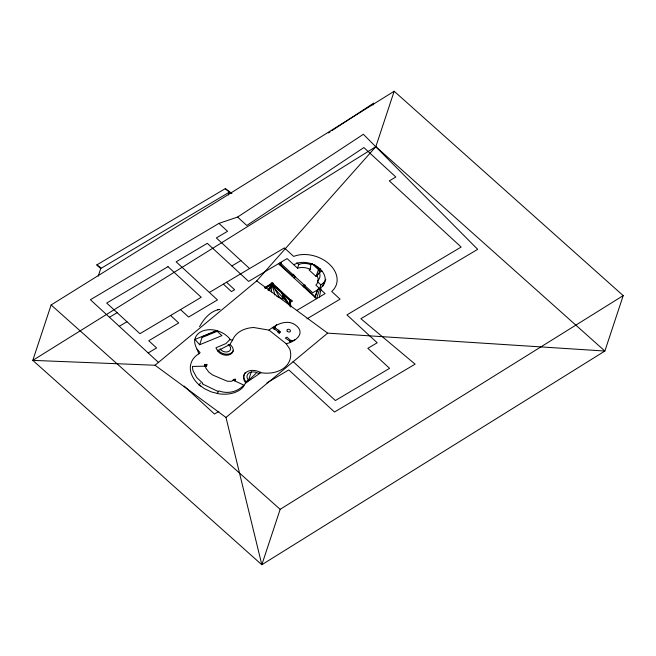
<?xml version="1.0" encoding="UTF-8"?>
<svg xmlns="http://www.w3.org/2000/svg" width="656" height="656" viewBox="0 0 656 656"><rect width="100%" height="100%" fill="white"/><g stroke="black" fill="none" stroke-linecap="round" stroke-linejoin="round"><path stroke-width="0.98" d="M289.886 302.695L289.993 300.661L291.248 299.915L292.551 301.12L291.297 301.867L271.01 283.171L272.256 282.424L273.503 283.564L265.286 288.427M218.407 391.624L202.269 383.858L202.729 383.12L196.693 377.553L192.872 370.386L192.421 366.45L206.509 366.13L206.656 364.785L204.549 364.638L204.598 366.171L205.197 364.375M271.33 291.945L272.248 284.31C276.922 293.125 285.385 298.734 290.51 306.901M320.571 269.255L319.464 272.609L316.044 276.389L309.074 269.969L310.222 269.288L310.862 264.68L312.576 263.663M290.78 306.311L289.993 300.661L289.304 304.458L282.072 293.363L283.335 298.964L276.832 296.438M289.624 302.596L289.993 300.661L290.78 306.705M319.398 297.012L321.079 288.763M51.127 304.958L32.8 360.374L261.826 564.759L604.873 351.042L623.2 295.626L394.174 91.241L51.127 304.958L280.153 509.335L261.826 564.759L225.976 417.454L155.037 365.244L32.8 360.374L375.847 146.665L394.174 91.241M98.228 276.102L100.729 268.542L229.272 192.208L230.707 193.52M228.337 195.037L229.272 192.208M199.645 344.736L221.884 335.642L216.455 330.632L194.996 339.414L199.645 344.736L202.04 337.496L217.792 331.05M206.123 364.351L205.533 366.146L205.795 368.032L208.797 372.116L212.659 375.002L227.378 381.259L231.814 381.259L234.118 379.127L235.676 379.914L234.692 380.874L235.307 379.012M206.509 366.13L207.091 364.359M280.957 262.351L280.038 265.114L281.178 262.958M245.303 372.444A11.66 8.413 18.3 0 0 246.09 381.923L243.36 386.851A29.192 21.074 18.3 0 1 218.555 393.756L211.183 391.862L204.336 388.631L198.481 384.285A29.192 21.074 18.3 0 1 198.85 353.814C197.235 348.59 193.036 343.58 195.291 337.848A19.68 14.202 18.3 0 1 213.971 330.001C220.449 331.157 226.632 334.453 230.518 339.865L232.618 340.062A30.315 21.886 18.3 0 1 253.733 327.516L269.034 330.132L286.164 343.711L289.78 349.025A30.315 21.886 18.3 0 1 260.858 372.706L245.762 382.932A11.66 8.413 18.3 0 1 246.5 372.083A11.66 8.413 18.3 0 1 260.858 372.706M246.09 381.923L248.493 380.3L251.305 371.804M278.841 330.034L277.89 332.149L279.161 333.166L280.629 332.084L274.265 327.024L272.888 328.172L274.233 329.238L274.831 327.434M274.233 329.238L275.184 327.123M292.248 276.365L293.388 274.216M294.7 275.094L293.806 277.8L295.389 276.857M310.222 269.288A13.989 10.094 18.3 0 0 297.537 268.206L298.767 264.483L296.865 262.728M279.161 333.166L279.759 331.354M304.573 285.319L303.966 287.164L305.097 285.007M373.067 105.001L373.699 103.107L331.772 130.7M315.257 296.373L317.381 289.936M314.954 297.291L318.217 288.697M280.071 262.744L312.666 292.781L319.685 288.615L320.915 284.893L323.892 282.449A18.975 13.694 18.3 0 0 325.786 279.366M319.792 288.804L316.512 298.726L278.488 263.679M319.685 288.615L322.662 286.172L323.892 282.449M314.519 264.77L318.816 268.73L316.044 276.389L319.464 272.609L322.03 271.076M246.476 381.087L245.762 382.932L256.127 373.28M269.362 290.813L272.248 284.31L279.382 297.094M199.572 326.655C203.803 318.947 210.248 311.1 219.342 309.46M230.1 339.39L225.918 343.58L215.939 347.803L217.62 350.894L229.92 344.449L232.618 340.062M200.449 382.989L199.063 385.187L200.875 386.064M217.275 393.428L218.874 390.886C227.706 394.174 237.415 392.001 243.827 385.113L233.183 380.168M268.402 290.223L272.248 284.31L274.889 295.028M268.238 290.001L272.248 284.31L268.033 290.083M256.701 280.932L375.847 146.665L604.873 351.042L327.639 333.141L256.701 280.932L155.037 365.244M198.85 353.814L200.096 352.657L197.079 349.172M225.976 417.454L327.639 333.141M260.539 372.141L258.595 373.461A7.798 5.625 18.3 0 0 248.985 373.026A7.798 5.625 18.3 0 0 248.493 380.3M328.353 132.947L330.066 131.823M158.604 362.563L90.413 299.726L218.956 223.384L237.62 217.054L363.383 134.291L477.683 249.337L360.874 318.709L415.1 364.146L334.494 412.017L288.788 369.902L266.926 382.883M280.153 509.335L623.2 295.626M100.729 268.542L96.801 264.926L225.27 188.633L231.912 193.43M109.445 317.266L117.153 312.691M119.269 326.311L126.969 321.735M231.855 265.951L240.908 260.58M209.371 292.453L284.401 247.894L293.658 256.422A28.134 20.311 18.3 0 1 329.271 264.089A28.134 20.311 18.3 0 1 331.69 291.469L340.054 299.177L306.934 318.849M148.166 352.944L156.587 347.942L148.756 340.726L178.703 322.941L170.601 315.479M264.524 287.672L271.436 283.564M264.934 288.05L271.846 283.941M320.218 268.788L318.48 269.673L312.174 263.868M302.408 285.729L303.99 284.786M297.193 310.198L325.114 293.617L315.872 285.106A13.989 10.094 18.3 0 0 317.184 275.709M269.034 330.132C276.512 323.957 288.443 318.349 296.856 326.147C305.762 334.314 294.085 342.153 286.164 343.711M218.842 411.443L214.471 414.034L184.131 386.081M290.009 341.661L291.535 340.849A12.808 9.832 15.1 0 0 295.331 339.57M293.732 264.696L297.594 263.072A18.975 13.694 18.3 0 1 319.923 268.804A18.975 13.694 18.3 0 1 322.662 286.172M202.179 336.79L216.824 330.796M217.456 309.755L220.039 309.353M96.801 264.926L100.95 267.927M230.822 193.438L225.27 188.633M290.624 340.497L286.967 337.127L285.352 338.086L289.739 341.03M274.561 329L278.218 331.911M317.742 281.965L320.915 284.893M297.537 268.206L287.082 258.579L248.64 281.408L207.304 243.319L176.136 261.834L217.472 299.923L188.625 317.045L180.523 309.583M237.62 217.054L246.779 225.492L363.867 147.567L395.83 177.013L389.32 180.876L461.143 247.058L346.934 314.88L377.2 342.768L367.852 348.311L389.59 368.344L335.38 400.537L293.06 361.546M280.571 264.803L292.781 276.053M304.491 286.852L315.479 296.979M218.956 223.384L227.55 231.297L216.349 237.948L249.583 268.566M273.093 283.81L290.838 300.161M272.675 284.056L290.419 300.407M226.525 282.269L234.627 289.731L231.478 291.6L223.376 284.13M282.072 293.363L286.721 301.473M318.816 268.73L319.464 272.609A13.497 9.742 18.3 0 1 317.734 280.825M289.993 300.661L290.116 302.588M298.767 264.483A13.497 9.742 18.3 0 1 310.862 264.68M229.92 344.449A8.594 6.207 18.3 0 1 230.428 354.347A8.594 6.207 18.3 0 1 217.62 350.894L217.956 349.894A8.594 6.207 18.3 0 0 226.345 354.224A8.594 6.207 18.3 0 0 233.306 350.575M228.116 344.564A5.748 4.149 18.3 0 1 228.796 351.411A5.748 4.149 18.3 0 1 220.039 348.795M274.979 327.59A12.808 9.832 15.1 0 1 276.619 324.581M167.993 266.664L106.707 303.064L139.941 333.683L201.228 297.283L167.993 266.664M290.944 340.308L289.485 341.177L290.182 341.825L291.813 341.112L290.944 340.308M287.279 331.264A1.829 1.32 18.3 0 0 290.346 331.411A1.829 1.32 18.3 0 0 288.451 329.271A1.829 1.32 18.3 0 0 287.279 331.264"/></g></svg>
